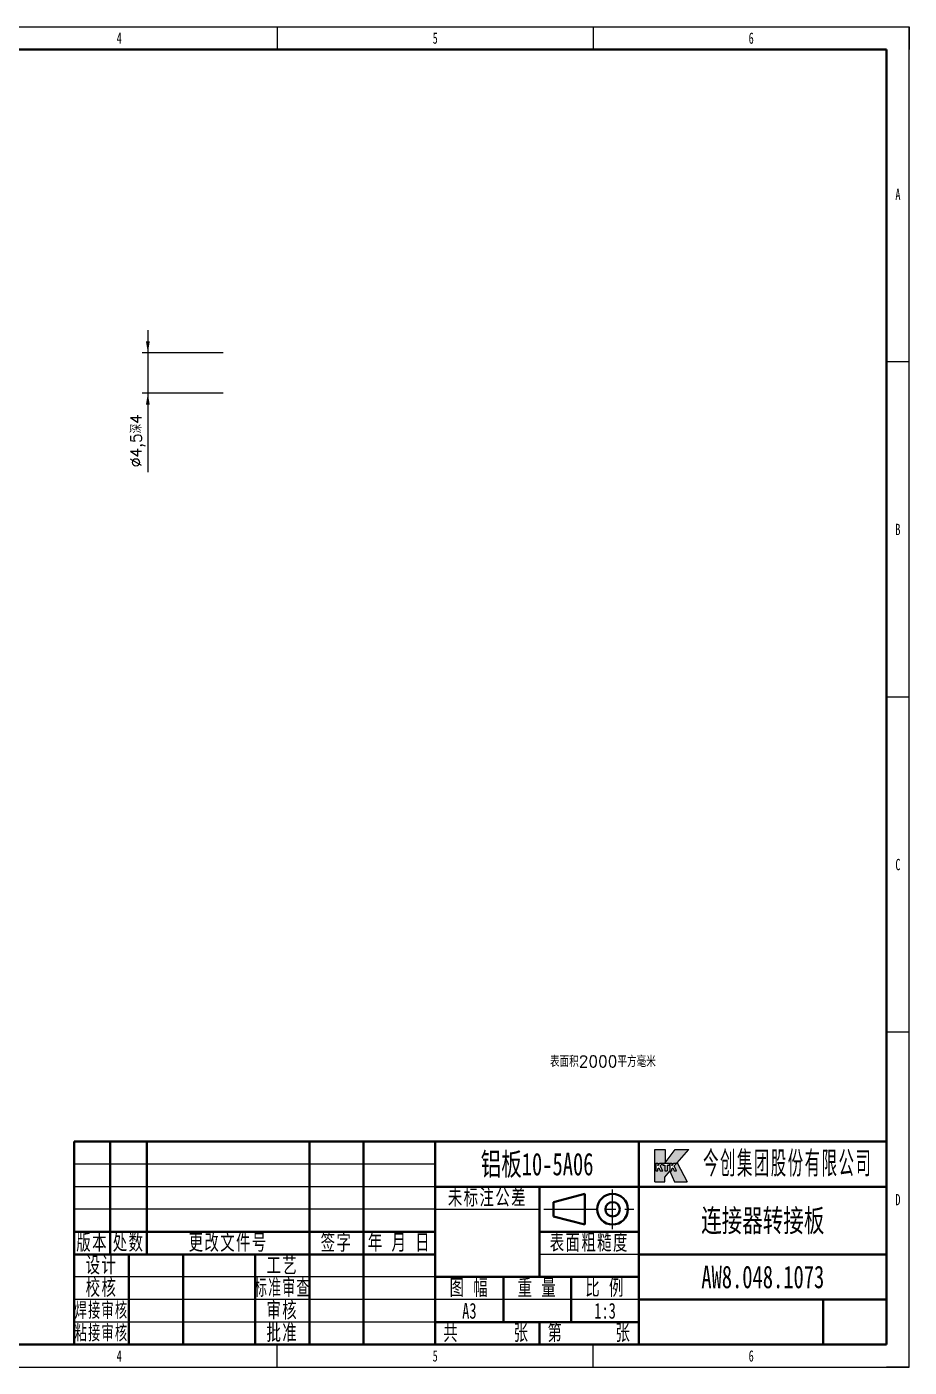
# Model space of a CAD drawing. Header units: millimetres. Extents: x -631 to 3210, y -446 to 2288.
# Drawn here: x 1334 to 1920, y -446 to 446 of the extents above; entities that cross this region are included whole.
import ezdxf
from ezdxf.enums import TextEntityAlignment as Align

# ---------------------------------------------------------------- set-up
doc = ezdxf.new("R2010")
doc.units = ezdxf.units.MM
doc.linetypes.add('点画线', pattern=[18, 12, -2, 2, -2])
doc.layers.get('0').update_dxf_attribs({"lineweight": 18})
for name, color, linetype, lineweight in [('中心线层', 1, '点画线', 18), ('尺寸线层', 3, 'Continuous', 18), ('文本层', 3, 'Continuous', 18), ('粗实线层', 7, 'Continuous', 35), ('细实线层', 7, 'Continuous', 18), ('细线0层', 255, 'Continuous', 18)]:
    doc.layers.add(name, color=color, linetype=linetype, lineweight=lineweight)
doc.styles.add('_CAXA_TXTSTYLE_OVERRID_1', font='', dxfattribs={"width": 0.667, "height": 3.5})
doc.styles.get("Standard").update_dxf_attribs({"font": 'txt.shx', "bigfont": 'gbcbig.shx'})
doc.styles.add('标准', font='', dxfattribs={"width": 0.667})
doc.styles.get('_CAXA_TXTSTYLE_OVERRID_1').set_extended_font_data('仿宋')
doc.styles.get('标准').set_extended_font_data('宋体')
doc.dimstyles.get("Standard").update_dxf_attribs({"dimscale": 3, "dimtxt": 0.18, "dimasz": 0.18, "dimexe": 0.18, "dimexo": 0.0625, "dimgap": 0.09, "dimtad": 0, "dimtih": 1, "dimtoh": 1, "dimdec": 4, "dimzin": 0, "dimdsep": 46, "dimtxsty": 'Standard', "dimcen": 0.09, "dimdle": 0.36, "dimadec": 0, "dimazin": 0, "dimtfac": 1, "dimtdec": 4, "dimtofl": 0, "dimtmove": 0, "dimatfit": 3, "dimfxl": 0, "dimtolj": 1, "dimtzin": 0, "dimarcsym": 0})

# ---------------------------------------------------------------- blocks, each defined once
blk = doc.blocks.new('*X2')
at = {"layer": '粗实线层'}
for p, q in [((-185, 143.5), (205, 143.5)), ((205, -143.5), (205, 143.5)), ((-185, -143.5), (205, -143.5))]:
    blk.add_line(p, q, dxfattribs=at)
at = {"layer": '细实线层'}
for p, q in [((-210, 148.5), (210, 148.5)), ((70, 148.5), (70, 143.5)), ((140, 148.5), (140, 143.5)), ((210, -148.5), (210, 148.5)), ((210, 148.5), (210, 143.5)), ((210, 74.25), (205, 74.25)), ((210, 0), (205, 0)), ((210, -74.25), (205, -74.25)), ((70, -148.5), (70, -143.5)), ((140, -148.5), (140, -143.5)), ((210, -148.5), (210, -143.5)), ((-210, -148.5), (210, -148.5)), ((210, -148.5), (205, -148.5))]:
    blk.add_line(p, q, dxfattribs=at)
at = {"layer": '尺寸线层', "style": '标准'}
for tag, height, width, p in [('T1', 2.5, 0.667, (-175, 146)), ('T2', 2.5, 0.667, (-105, 146)), ('T3', 2.5, 0.667, (-35, 146)), ('T4', 2.5, 0.667, (35, 146)), ('T5', 2.5, 0.667, (105, 146)), ('T6', 2.5, 0.667, (175, 146)), ('R1', 2.5, 0.667, (207.5, 111.38)), ('SQE', 3.5, 0.667, (-188.18, 80.99)), ('试制车间', 3.5, 0.28375, (-188.18, 73.99)), ('涂装车间（装配）', 3.5, 0.147264, (-188.18, 66.99)), ('涂装车间（涂装）', 3.5, 0.147264, (-188.18, 59.99)), ('国际内装车间', 3.5, 0.189302, (-188.18, 52.99)), ('地铁复合车间', 3.5, 0.186278, (-188.18, 46.02)), ('屏蔽门车间', 3.5, 0.225254, (-188.18, 39.14)), ('R2', 2.5, 0.667, (207.5, 37.12)), ('电器车间', 3.5, 0.292284, (-188.18, 32.21)), ('玻璃钢车间', 3.5, 0.225603, (-188.18, 25.29)), ('城轨内装车间', 3.5, 0.186278, (-188.18, 18.29)), ('不锈钢箱体车间', 3.5, 0.15932, (-188.18, 11.29)), ('门系统总装车间', 3.5, 0.161527, (-188.18, 4.29)), ('座椅厨房车间', 3.5, 0.186516, (-188.18, -2.71)), ('碳钢车间', 3.5, 0.28375, (-188.18, -9.71)), ('铝不锈钢车间', 3.5, 0.186397, (-188.18, -16.71)), ('风挡车间', 3.5, 0.284026, (-188.18, -23.71)), ('风道车间', 3.5, 0.284026, (-188.18, -30.71)), ('动车内装车间', 3.5, 0.186397, (-188.18, -37.71)), ('R3', 2.5, 0.667, (207.5, -37.12)), ('采购部', 3.5, 0.378308, (-188.18, -44.71)), ('检修服务部', 3.5, 0.223014, (-188.18, -51.71)), ('品管部', 3.5, 0.389426, (-188.18, -58.71)), ('生产保障部', 3.5, 0.223356, (-188.18, -65.71)), ('工业化部', 3.5, 0.281557, (-188.18, -72.71)), ('研发部', 3.5, 0.3788, (-188.18, -79.71)), ('旧底图总号', 3, 0.667, (-197.5, -100.5)), ('底图总号', 3, 0.667, (-197.5, -113.5)), ('R4', 2.5, 0.667, (207.5, -111.38)), ('签字', 3, 0.667, (-197.5, -126.5)), ('日期', 3, 0.667, (-197.5, -139.5)), ('B1', 2.5, 0.667, (-175, -146)), ('B2', 2.5, 0.667, (-105, -146)), ('B3', 2.5, 0.667, (-35, -146)), ('B4', 2.5, 0.667, (35, -146)), ('B5', 2.5, 0.667, (105, -146)), ('B6', 2.5, 0.667, (175, -146))]:
    blk.add_attdef(tag, text='', height=height, dxfattribs=dict(at, width=width)).set_placement(p, align=Align.MIDDLE_CENTER)
at = {"layer": '尺寸线层', "style": '标准', "width": 0.667}
blk.add_attdef('图号', text='', height=5.33, rotation=180, dxfattribs=at).set_placement((-160, 138.5), align=Align.MIDDLE_CENTER)
blk = doc.blocks.new('*X3')
at = {"layer": '粗实线层'}
h = blk.add_hatch(color=150, dxfattribs=at)
h.paths.add_polyline_path([(-51.35, 36.06), (-51.35, 40.67), (-51.35, 43.23), (-49.09, 43.23), (-49.09, 40.29), (-46.81, 43.23), (-43.85, 43.23), (-46.43, 40.25), (-44.22, 36.08), (-46.97, 36.08), (-48.02, 38.42), (-49.13, 37.14), (-49.13, 36.06)], flags=0)
h.paths.add_polyline_path([(-50.68, 39.59), (-50.67, 39.61), (-50.23, 40.23), (-49.58, 40.23), (-50.13, 39.6), (-49.61, 38.49), (-50.17, 38.49), (-50.49, 39.18), (-50.68, 38.97), (-50.68, 38.49), (-51.13, 38.49), (-51.13, 39.61), (-51.13, 40.23), (-50.68, 40.23), (-50.68, 39.61)], flags=0)
h.paths.add_polyline_path([(-49.12, 38.49), (-49.12, 39.61), (-49.12, 39.76), (-49.55, 39.76), (-49.55, 40.23), (-48.19, 40.23), (-48.19, 39.76), (-48.65, 39.76), (-48.65, 38.49)], flags=0)
h.paths.add_polyline_path([(-48.03, 38.49), (-48.03, 39.53), (-48.03, 40.23), (-47.58, 40.23), (-47.58, 39.59), (-47.13, 40.23), (-46.48, 40.23), (-47.03, 39.6), (-46.51, 38.49), (-47.07, 38.49), (-47.39, 39.18), (-47.58, 38.97), (-47.58, 38.49)], flags=0)
at = {"layer": '中心线层'}
for p, q in [((-60.71, 25.6), (-60.71, 34.4)), ((-75.97, 30), (-55.97, 30))]:
    blk.add_line(p, q, dxfattribs=at)
at = {"layer": '尺寸线层'}
for p, q in [((-100, 40), (-180, 40)), ((-100, 35), (-180, 35)), ((-100, 30), (-180, 30)), ((-100, 15), (-180, 15)), ((-54.87, 10), (-180, 10)), ((-100, 5), (-180, 5))]:
    blk.add_line(p, q, dxfattribs=at)
at = {"layer": '文本层', "color": 150}
for p, q in [((-51.35, 36.06), (-51.35, 43.23)), ((-51.35, 43.23), (-49.09, 43.23)), ((-49.09, 43.23), (-49.09, 40.29)), ((-49.09, 40.29), (-46.81, 43.23)), ((-46.81, 43.23), (-43.85, 43.23)), ((-46.43, 40.25), (-43.85, 43.23)), ((-51.13, 40.23), (-51.13, 38.49)), ((-51.13, 40.23), (-50.68, 40.23)), ((-50.68, 40.23), (-50.68, 39.59)), ((-50.68, 39.59), (-50.23, 40.23)), ((-50.68, 38.97), (-50.49, 39.18)), ((-50.68, 38.49), (-50.68, 38.97)), ((-50.49, 39.18), (-50.17, 38.49)), ((-50.23, 40.23), (-49.58, 40.23)), ((-50.13, 39.6), (-49.58, 40.23)), ((-49.61, 38.49), (-50.13, 39.6)), ((-49.55, 40.23), (-48.19, 40.23)), ((-49.55, 40.23), (-49.55, 39.76)), ((-49.55, 39.76), (-49.12, 39.76)), ((-49.12, 39.76), (-49.12, 38.49)), ((-48.65, 39.76), (-48.19, 39.76)), ((-48.65, 39.76), (-48.65, 38.49)), ((-48.19, 40.23), (-48.19, 39.76)), ((-48.03, 40.23), (-48.03, 38.49)), ((-48.03, 40.23), (-47.58, 40.23)), ((-47.58, 40.23), (-47.58, 39.59)), ((-47.58, 39.59), (-47.13, 40.23)), ((-47.58, 38.97), (-47.39, 39.18)), ((-47.58, 38.49), (-47.58, 38.97)), ((-47.39, 39.18), (-47.07, 38.49)), ((-47.13, 40.23), (-46.48, 40.23)), ((-47.03, 39.6), (-46.48, 40.23)), ((-46.51, 38.49), (-47.03, 39.6)), ((-46.43, 40.25), (-44.22, 36.08)), ((-51.35, 36.06), (-49.13, 36.06)), ((-51.13, 38.49), (-50.68, 38.49)), ((-50.17, 38.49), (-49.61, 38.49)), ((-49.13, 37.14), (-48.02, 38.42)), ((-49.13, 36.06), (-49.13, 37.14)), ((-49.12, 38.49), (-48.65, 38.49)), ((-48.03, 38.49), (-47.58, 38.49)), ((-48.02, 38.42), (-46.97, 36.08)), ((-47.07, 38.49), (-46.51, 38.49)), ((-46.97, 36.08), (-44.22, 36.08))]:
    blk.add_line(p, q, dxfattribs=at)
at = {"layer": '文本层'}
blk.add_line((-49.13, 36.06), (-49.13, 36.06), dxfattribs=at)
at = {"layer": '粗实线层'}
for p, q in [((-180, 45), (-180, 0)), ((0, 45), (-180, 45)), ((-172, 45), (-172, 20)), ((-163.87, 45), (-163.87, 20)), ((-127.87, 45), (-127.87, 0)), ((-115.87, 45), (-115.87, 0)), ((-100, 0), (-100, 45)), ((-54.87, 45), (-54.87, 0)), ((0, 0), (0, 45)), ((-100, 35), (0, 35)), ((-76.87, 35), (-76.87, 15)), ((-73.79, 31.6), (-66.89, 33.4)), ((-66.89, 33.4), (-66.89, 26.6)), ((-73.79, 31.6), (-73.79, 28.4)), ((-73.79, 28.4), (-66.89, 26.6)), ((-100, 25), (-180, 25)), ((-54.87, 25), (-76.87, 25)), ((-100, 20), (-180, 20)), ((-167.87, 20), (-167.87, 0)), ((-155.87, 20), (-155.87, 0)), ((-139.87, 20), (-139.87, 0)), ((-54.87, 20), (0, 20)), ((-100, 15), (-54.87, 15)), ((-84.87, 15), (-84.87, 5)), ((-69.87, 15), (-69.87, 5)), ((0, 10), (-54.87, 10)), ((-14.04, 10), (-14.04, 0)), ((-100, 5), (-54.87, 5)), ((-76.87, 5), (-76.87, 0)), ((-180, 0), (0, 0))]:
    blk.add_line(p, q, dxfattribs=at)
for radius in [3.4, 1.6]:
    blk.add_circle((-60.71, 30), radius, dxfattribs=at)
at = {"layer": '细线0层'}
for p, q in [((-100, 30), (-76.87, 30)), ((-54.87, 20), (-76.87, 20))]:
    blk.add_line(p, q, dxfattribs=at)
at = {"layer": '尺寸线层', "attachment_point": 5}
for s, insert, char_height, width, style in [('\\T1.1;{\\W0.5;\\C150;今创集团股份有限公司}', (-21.9, 40), 5, 42.792, '_CAXA_TXTSTYLE_OVERRID_1'), ('\\T1.1;\\H0.929172x;\\W0.610078;焊接审核', (-173.93, 7.5), 3.5, 18.4107, '标准')]:
    blk.add_mtext(s, dxfattribs=dict(at, insert=insert, char_height=char_height, width=width, style=style))
at = {"layer": '尺寸线层', "char_height": 3.5, "attachment_point": 5, "style": '标准'}
for s, insert, width, line_spacing_factor in [('\\T1.1;\\W0.667;未标注公差', (-88.43, 32.5), 38.5655, 0.921667), ('\\T1.1;\\W0.667;版本', (-176, 22.5), 13.336, 0.921667), ('\\T1.1;\\W0.667;更改文件号', (-145.87, 22.5), 60.012, 0.917778), ('\\T1.1;\\W0.667;签字', (-121.87, 22.5), 20.004, 0.921667), ('\\T1.1;\\W0.667;年 月 日', (-107.93, 22.5), 26.4475, 0.921667), ('\\T1.1;\\W0.667;表面粗糙度', (-65.87, 22.5), 36.674, 0.921667), ('\\T1.1;\\W0.667;设计', (-173.93, 17.5), 20.2285, 0.886667), ('\\T1.1;\\W0.667;工艺', (-133.87, 17.5), 20.004, 0.847778), ('\\T1.1;\\W0.667;图 幅', (-92.43, 12.5), 25.2295, 0.917778), ('\\T1.1;\\W0.667;重 量', (-77.37, 12.5), 25.005, 0.875), ('\\T1.1;\\W0.667;比 例', (-62.37, 12.5), 25.005, 0.902222), ('\\T1.1;\\W0.667;审核', (-133.87, 7.5), 20.004, 0.925556), ('\\T1.1;\\W0.667;共', (-96.46, 2.5), 11.8108, 0.902222), ('\\T1.1;\\W0.667;张', (-80.87, 2.5), 13.336, 0.894444), ('\\T1.1;\\W0.667;第', (-73.37, 2.5), 11.669, 0.913889), ('\\T1.1;\\W0.667;张', (-58.31, 2.5), 11.4846, 0.894444)]:
    blk.add_mtext(s, dxfattribs=dict(at, insert=insert, width=width, line_spacing_factor=line_spacing_factor))
at = {"layer": '尺寸线层', "linetype": 'Continuous', "char_height": 3.5, "attachment_point": 5, "style": '标准'}
for s, insert, width, line_spacing_factor in [('\\T1.1;\\W0.667;处数', (-167.93, 22.5), 13.5605, 0.917778), ('\\T1.1;\\W0.667;校核', (-173.93, 12.5), 20.2285, 0.925556), ('\\T1.1;\\W0.594321;标准审查', (-133.87, 12.5), 19.1319, 0.917778), ('\\T1.1;\\W0.667;批准', (-133.87, 2.5), 20.004, 0.91)]:
    blk.add_mtext(s, dxfattribs=dict(at, insert=insert, width=width, line_spacing_factor=line_spacing_factor))
at = {"layer": '尺寸线层', "linetype": 'Continuous', "insert": (-173.93, 2.5), "char_height": 3.5, "width": 18.4107, "attachment_point": 5, "style": '标准'}
blk.add_mtext('\\T1.1;\\H0.929172x;\\W0.610078;粘接审核', dxfattribs=at)
at = {"layer": '尺寸线层', "style": '标准'}
for tag, height, width, p in [('KTK版本4', 3.34, 0.37182, (-176, 42.5)), ('处数4', 3.36, 0.62988, (-167.93, 42.5)), ('更改文件号4', 3.36, 0.667, (-145.87, 42.5)), ('签字4', 3.34, 0.667, (-121.87, 42.5)), ('年月日4', 3.34, 0.667, (-107.93, 42.5)), ('材料', 5, 0.667, (-77.43, 40)), ('KTK版本3', 3.34, 0.374264, (-176, 37.5)), ('处数3', 3.36, 0.636828, (-167.93, 37.5)), ('更改文件号3', 3.36, 0.667, (-145.87, 37.5)), ('签字3', 3.34, 0.667, (-121.87, 37.5)), ('年月日3', 3.34, 0.667, (-107.93, 37.5)), ('KTK版本2', 3.34, 0.374264, (-176, 32.5)), ('处数2', 3.36, 0.636828, (-167.93, 32.5)), ('更改文件号2', 3.36, 0.667, (-145.87, 32.5)), ('签字2', 3.34, 0.667, (-121.87, 32.5)), ('年月日2', 3.34, 0.667, (-107.93, 32.5)), ('名称', 5, 0.667, (-27.43, 27.5)), ('KTK版本', 3.34, 0.429424, (-176, 27.5)), ('处数1', 3.36, 0.647024, (-167.93, 27.5)), ('更改文件号1', 3.36, 0.667, (-145.87, 27.5)), ('签字1', 3.34, 0.667, (-121.87, 27.5)), ('年月日1', 3.34, 0.667, (-107.93, 27.5)), ('设计', 3.47, 0.667, (-161.87, 17.5)), ('设计日期', 3.5, 0.667, (-147.87, 17.5)), ('工艺', 3.5, 0.667, (-121.87, 17.5)), ('工艺日期', 3.41, 0.667, (-107.93, 17.5)), ('图号', 5, 0.667, (-27.43, 15)), ('校核', 3.5, 0.667, (-161.87, 12.5)), ('校核日期', 3.33, 0.667, (-147.87, 12.5)), ('标准审核', 3.33, 0.594979, (-121.87, 12.5)), ('标准审核日期', 3.33, 0.525265, (-107.93, 12.5)), ('焊接审核', 3.25, 0.602894, (-161.87, 7.5)), ('焊接审核日期', 3.25, 0.538358, (-147.87, 7.5)), ('审核', 3.33, 0.667, (-121.87, 7.5)), ('审核日期', 3.33, 0.667, (-107.93, 7.5)), ('图幅', 3.36, 0.667, (-92.43, 7.5)), ('重量', 3.5, 0.667, (-77.37, 7.5)), ('比例', 3.41, 0.667, (-62.37, 7.5)), ('原图号', 5, 0.667, (-34.45, 5.12)), ('客户版本', 5, 0.462605, (-7.02, 5)), ('粘接审核', 3.25, 0.602894, (-161.87, 2.5)), ('粘接审核日期', 3.25, 0.538358, (-147.87, 2.5)), ('批准', 3.38, 0.667, (-121.87, 2.5)), ('批准日期', 3.37, 0.667, (-107.93, 2.5)), ('共几张', 3.38, 0.512128, (-88.89, 2.5)), ('第几张', 3.36, 0.521411, (-65.81, 2.5))]:
    blk.add_attdef(tag, text='', height=height, dxfattribs=dict(at, width=width)).set_placement(p, align=Align.MIDDLE_CENTER)
blk = doc.blocks.new('*X334')
at = {"layer": '尺寸线层', "linetype": 'Continuous'}
for points in [[(1414.03, 228.86), (1415.28, 236.36), (1412.78, 236.36)], [(1414.03, 201.86), (1415.28, 194.36), (1412.78, 194.36)]]:
    blk.add_hatch(color=0, dxfattribs=at).paths.add_polyline_path(points, flags=0)
at = {"layer": '尺寸线层', "color": 0, "linetype": 'Continuous'}
for p, q in [((1414.03, 243.86), (1414.03, 149.52)), ((1464.19, 228.86), (1410.28, 228.86)), ((1464.19, 201.86), (1410.28, 201.86))]:
    blk.add_line(p, q, dxfattribs=at)
at = {"layer": '尺寸线层', "color": 0, "insert": (1407.29, 170.39), "char_height": 7.5, "width": 83.4762, "attachment_point": 5, "rotation": 90}
blk.add_mtext('%%C4,5深4', dxfattribs=at)

msp = doc.modelspace()

# ---------------------------------------------------------------- block references
ref = msp.add_blockref('*X2', (1290, 0), dxfattribs=dict(xscale=3, yscale=3, zscale=3))
ref.add_attrib('T4', '4', dxfattribs={"layer": '尺寸线层', "height": 7.5, "style": '标准', "width": 0.667}).set_placement((1395, 438), align=Align.MIDDLE_CENTER)
ref.add_attrib('B4', '4', dxfattribs={"layer": '尺寸线层', "height": 7.5, "style": '标准', "width": 0.667}).set_placement((1395, -438), align=Align.MIDDLE_CENTER)
ref.add_attrib('T5', '5', dxfattribs={"layer": '尺寸线层', "height": 7.5, "style": '标准', "width": 0.667}).set_placement((1605, 438), align=Align.MIDDLE_CENTER)
ref.add_attrib('B5', '5', dxfattribs={"layer": '尺寸线层', "height": 7.5, "style": '标准', "width": 0.667}).set_placement((1605, -438), align=Align.MIDDLE_CENTER)
ref.add_attrib('T6', '6', dxfattribs={"layer": '尺寸线层', "height": 7.5, "style": '标准', "width": 0.667}).set_placement((1815, 438), align=Align.MIDDLE_CENTER)
ref.add_attrib('B6', '6', dxfattribs={"layer": '尺寸线层', "height": 7.5, "style": '标准', "width": 0.667}).set_placement((1815, -438), align=Align.MIDDLE_CENTER)
ref.add_attrib('R1', 'A', dxfattribs={"layer": '尺寸线层', "height": 7.5, "style": '标准', "width": 0.667}).set_placement((1912.5, 334.125), align=Align.MIDDLE_CENTER)
ref.add_attrib('R2', 'B', dxfattribs={"layer": '尺寸线层', "height": 7.5, "style": '标准', "width": 0.667}).set_placement((1912.5, 111.375), align=Align.MIDDLE_CENTER)
ref.add_attrib('R3', 'C', dxfattribs={"layer": '尺寸线层', "height": 7.5, "style": '标准', "width": 0.667}).set_placement((1912.5, -111.375), align=Align.MIDDLE_CENTER)
ref.add_attrib('R4', 'D', dxfattribs={"layer": '尺寸线层', "height": 7.5, "style": '标准', "width": 0.667}).set_placement((1912.5, -334.125), align=Align.MIDDLE_CENTER)
at = {"layer": '粗实线层'}
ref = msp.add_blockref('*X3', (1905, -430.5), dxfattribs=dict(at, xscale=3, yscale=3, zscale=3))
ref.add_attrib('名称', '连接器转接板', dxfattribs={"layer": '尺寸线层', "height": 15, "style": '标准', "width": 0.667}).set_placement((1822.702, -348), align=Align.MIDDLE_CENTER)
ref.add_attrib('图号', 'AW8.048.1073', dxfattribs={"layer": '尺寸线层', "height": 15, "style": '标准', "width": 0.667}).set_placement((1822.702, -385.5), align=Align.MIDDLE_CENTER)
ref.add_attrib('材料', '铝板10-5A06', dxfattribs={"layer": '尺寸线层', "height": 15, "style": '标准', "width": 0.667}).set_placement((1672.702, -310.5), align=Align.MIDDLE_CENTER)
ref.add_attrib('比例', '1:3', dxfattribs={"layer": '尺寸线层', "height": 10.5, "style": '标准', "width": 0.667}).set_placement((1717.904, -408), align=Align.MIDDLE_CENTER)
ref.add_attrib('图幅', 'A3', dxfattribs={"layer": '尺寸线层', "height": 10.5, "style": '标准', "width": 0.667}).set_placement((1627.702, -408), align=Align.MIDDLE_CENTER)

# ---------------------------------------------------------------- texts
at = {"layer": '尺寸线层', "insert": (1681.263, -238.477), "char_height": 7.5, "width": 173.20604, "attachment_point": 1}
msp.add_mtext('表面积2000平方毫米', dxfattribs=at)

# ---------------------------------------------------------------- dimensions: what is measured, and where the dimension line sits
at = {"layer": '尺寸线层'}
dim = msp.add_linear_dim(base=(1414.03, 201.859), p1=(1466.066, 228.859), p2=(1466.066, 201.859), angle=90, dimstyle='Standard', override={"dimtxt": 2.5, "dimasz": 2.5, "dimexe": 1.25, "dimexo": 0.625, "dimgap": 0.625, "dimtad": 1, "dimtih": 0, "dimtoh": 0, "dimdec": 2, "dimzin": 8, "dimdsep": 44, "dimpost": '%%C<>深4', "dimsah": 1, "dimdle": 5, "dimtdec": 2, "dimtofl": 1, "dimatfit": 0, "dimtfill": 1, "dimtzin": 8}, dxfattribs=at)
dim.commit()
dim.dimension.update_dxf_attribs({"geometry": '*X334', "text_midpoint": (1414.03, 170.49)})

doc.saveas('drawing.dxf')
